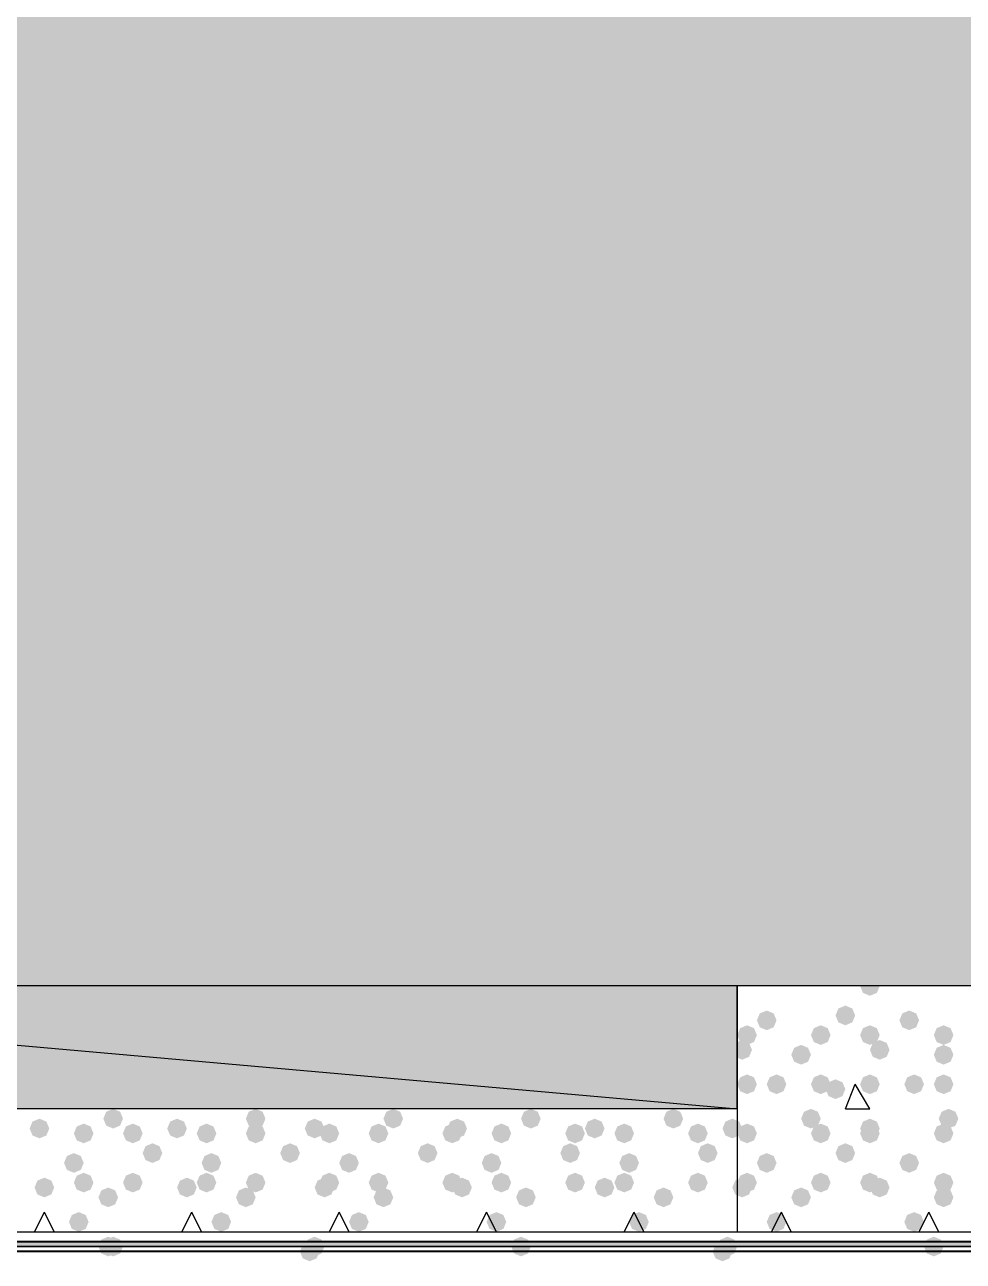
# Model space of a CAD drawing. Header units: millimetres. Extents: x 0 to 420, y 0 to 297.
# Drawn here: x 39.37 to 47.46, y 99.99 to 110.64 of the extents above; entities that cross this region are included whole.
import ezdxf

# ---------------------------------------------------------------- set-up
doc = ezdxf.new("R2010")
doc.units = ezdxf.units.MM
doc.layers.get('0').update_dxf_attribs({"linetype": 'CONTINUOUS'})

msp = doc.modelspace()

# ---------------------------------------------------------------- hatches: boundary and pattern name
at = {"true_color": 0x000008}
h = msp.add_hatch(color=0, dxfattribs=at)
h.paths.add_polyline_path([(378.544667, 121.454333), (32.469667, 121.454333), (378.544667, 102.362)], flags=0)
h.paths.add_polyline_path([(32.469667, 121.454333), (378.544667, 102.362), (32.469667, 102.362)], flags=0)
at = {"true_color": 0x000007}
for points in [[(46.736, 102.362), (46.711129, 102.302204), (46.651333, 102.277333), (46.591537, 102.302204), (46.566667, 102.362), (46.591537, 102.421796), (46.651333, 102.446667), (46.711129, 102.421796)], [(45.847, 102.065667), (45.822129, 102.005871), (45.762333, 101.981), (45.702538, 102.005871), (45.677667, 102.065667), (45.702537, 102.125462), (45.762333, 102.150333), (45.822129, 102.125463)], [(46.524333, 102.108), (46.499462, 102.048204), (46.439667, 102.023333), (46.379871, 102.048204), (46.355, 102.108), (46.379871, 102.167796), (46.439667, 102.192667), (46.499462, 102.167796)], [(47.074667, 102.065667), (47.049796, 102.005871), (46.99, 101.981), (46.930204, 102.005871), (46.905333, 102.065667), (46.930204, 102.125462), (46.99, 102.150333), (47.049796, 102.125463)], [(45.677667, 101.938667), (45.652796, 101.878871), (45.593, 101.854), (45.533204, 101.878871), (45.508333, 101.938667), (45.533204, 101.998462), (45.593, 102.023333), (45.652796, 101.998463)], [(46.312667, 101.938667), (46.287796, 101.878871), (46.228, 101.854), (46.168204, 101.878871), (46.143333, 101.938667), (46.168204, 101.998462), (46.228, 102.023333), (46.287796, 101.998463)], [(46.736, 101.938667), (46.711129, 101.878871), (46.651333, 101.854), (46.591537, 101.878871), (46.566667, 101.938667), (46.591537, 101.998462), (46.651333, 102.023333), (46.711129, 101.998463)], [(47.371, 101.938667), (47.346129, 101.878871), (47.286333, 101.854), (47.226537, 101.878871), (47.201667, 101.938667), (47.226537, 101.998462), (47.286333, 102.023333), (47.346129, 101.998463)], [(45.635333, 101.811667), (45.610463, 101.751871), (45.550667, 101.727), (45.490871, 101.751871), (45.466, 101.811667), (45.490871, 101.871462), (45.550667, 101.896333), (45.610462, 101.871463)], [(46.820667, 101.811667), (46.795796, 101.751871), (46.736, 101.727), (46.676204, 101.751871), (46.651333, 101.811667), (46.676204, 101.871462), (46.736, 101.896333), (46.795796, 101.871463)], [(46.143333, 101.769333), (46.118463, 101.709537), (46.058667, 101.684667), (45.998871, 101.709537), (45.974, 101.769333), (45.998871, 101.829129), (46.058667, 101.854), (46.118462, 101.829129)], [(47.371, 101.769333), (47.346129, 101.709537), (47.286333, 101.684667), (47.226537, 101.709537), (47.201667, 101.769333), (47.226537, 101.829129), (47.286333, 101.854), (47.346129, 101.829129)], [(45.677667, 101.515333), (45.652796, 101.455537), (45.593, 101.430667), (45.533204, 101.455537), (45.508333, 101.515333), (45.533204, 101.575129), (45.593, 101.6), (45.652796, 101.575129)], [(45.931667, 101.515333), (45.906796, 101.455537), (45.847, 101.430667), (45.787204, 101.455537), (45.762333, 101.515333), (45.787204, 101.575129), (45.847, 101.6), (45.906796, 101.575129)], [(46.312667, 101.515333), (46.287796, 101.455537), (46.228, 101.430667), (46.168204, 101.455537), (46.143333, 101.515333), (46.168204, 101.575129), (46.228, 101.6), (46.287796, 101.575129)], [(46.736, 101.515333), (46.711129, 101.455537), (46.651333, 101.430667), (46.591537, 101.455537), (46.566667, 101.515333), (46.591537, 101.575129), (46.651333, 101.6), (46.711129, 101.575129)], [(47.117, 101.515333), (47.092129, 101.455537), (47.032333, 101.430667), (46.972538, 101.455537), (46.947667, 101.515333), (46.972537, 101.575129), (47.032333, 101.6), (47.092129, 101.575129)], [(47.371, 101.515333), (47.346129, 101.455537), (47.286333, 101.430667), (47.226537, 101.455537), (47.201667, 101.515333), (47.226537, 101.575129), (47.286333, 101.6), (47.346129, 101.575129)], [(46.439667, 101.473), (46.414796, 101.413204), (46.355, 101.388333), (46.295204, 101.413204), (46.270333, 101.473), (46.295204, 101.532796), (46.355, 101.557667), (46.414796, 101.532796)], [(46.228, 101.219), (46.203129, 101.159204), (46.143333, 101.134333), (46.083537, 101.159204), (46.058667, 101.219), (46.083537, 101.278796), (46.143333, 101.303667), (46.203129, 101.278796)], [(47.413333, 101.219), (47.388463, 101.159204), (47.328667, 101.134333), (47.268871, 101.159204), (47.244, 101.219), (47.268871, 101.278796), (47.328667, 101.303667), (47.388462, 101.278796)], [(45.677667, 101.092), (45.652796, 101.032204), (45.593, 101.007333), (45.533204, 101.032204), (45.508333, 101.092), (45.533204, 101.151796), (45.593, 101.176667), (45.652796, 101.151796)], [(46.312667, 101.092), (46.287796, 101.032204), (46.228, 101.007333), (46.168204, 101.032204), (46.143333, 101.092), (46.168204, 101.151796), (46.228, 101.176667), (46.287796, 101.151796)], [(46.736, 101.134333), (46.711129, 101.074537), (46.651333, 101.049667), (46.591537, 101.074537), (46.566667, 101.134333), (46.591537, 101.194129), (46.651333, 101.219), (46.711129, 101.194129)], [(46.736, 101.092), (46.711129, 101.032204), (46.651333, 101.007333), (46.591537, 101.032204), (46.566667, 101.092), (46.591537, 101.151796), (46.651333, 101.176667), (46.711129, 101.151796)], [(47.371, 101.092), (47.346129, 101.032204), (47.286333, 101.007333), (47.226537, 101.032204), (47.201667, 101.092), (47.226537, 101.151796), (47.286333, 101.176667), (47.346129, 101.151796)], [(46.524333, 100.922667), (46.499462, 100.862871), (46.439667, 100.838), (46.379871, 100.862871), (46.355, 100.922667), (46.379871, 100.982462), (46.439667, 101.007333), (46.499462, 100.982463)], [(45.847, 100.838), (45.822129, 100.778204), (45.762333, 100.753333), (45.702538, 100.778204), (45.677667, 100.838), (45.702537, 100.897796), (45.762333, 100.922667), (45.822129, 100.897796)], [(47.074667, 100.838), (47.049796, 100.778204), (46.99, 100.753333), (46.930204, 100.778204), (46.905333, 100.838), (46.930204, 100.897796), (46.99, 100.922667), (47.049796, 100.897796)], [(45.677667, 100.668667), (45.652796, 100.608871), (45.593, 100.584), (45.533204, 100.608871), (45.508333, 100.668667), (45.533204, 100.728462), (45.593, 100.753333), (45.652796, 100.728463)], [(46.312667, 100.668667), (46.287796, 100.608871), (46.228, 100.584), (46.168204, 100.608871), (46.143333, 100.668667), (46.168204, 100.728462), (46.228, 100.753333), (46.287796, 100.728463)], [(46.736, 100.668667), (46.711129, 100.608871), (46.651333, 100.584), (46.591537, 100.608871), (46.566667, 100.668667), (46.591537, 100.728462), (46.651333, 100.753333), (46.711129, 100.728463)], [(47.371, 100.668667), (47.346129, 100.608871), (47.286333, 100.584), (47.226537, 100.608871), (47.201667, 100.668667), (47.226537, 100.728462), (47.286333, 100.753333), (47.346129, 100.728463)], [(45.635333, 100.626333), (45.610463, 100.566537), (45.550667, 100.541667), (45.490871, 100.566537), (45.466, 100.626333), (45.490871, 100.686129), (45.550667, 100.711), (45.610462, 100.686129)], [(46.143333, 100.541667), (46.118463, 100.481871), (46.058667, 100.457), (45.998871, 100.481871), (45.974, 100.541667), (45.998871, 100.601462), (46.058667, 100.626333), (46.118462, 100.601463)], [(46.820667, 100.626333), (46.795796, 100.566537), (46.736, 100.541667), (46.676204, 100.566537), (46.651333, 100.626333), (46.676204, 100.686129), (46.736, 100.711), (46.795796, 100.686129)], [(47.371, 100.541667), (47.346129, 100.481871), (47.286333, 100.457), (47.226537, 100.481871), (47.201667, 100.541667), (47.226537, 100.601462), (47.286333, 100.626333), (47.346129, 100.601463)], [(45.931667, 100.33), (45.906796, 100.270204), (45.847, 100.245333), (45.787204, 100.270204), (45.762333, 100.33), (45.787204, 100.389796), (45.847, 100.414667), (45.906796, 100.389796)], [(47.117, 100.33), (47.092129, 100.270204), (47.032333, 100.245333), (46.972538, 100.270204), (46.947667, 100.33), (46.972537, 100.389796), (47.032333, 100.414667), (47.092129, 100.389796)]]:
    msp.add_hatch(color=0, dxfattribs=at).paths.add_polyline_path(points, flags=0)
at = {"true_color": 0x000008}
h = msp.add_hatch(color=0, dxfattribs=at)
h.paths.add_polyline_path([(45.508333, 102.362), (33.528, 102.362), (45.508333, 101.303667)], flags=0)
h.paths.add_polyline_path([(33.528, 102.362), (45.508333, 101.303667), (33.528, 101.303667)], flags=0)
for points in [[(40.216667, 101.219), (40.191796, 101.159204), (40.132, 101.134333), (40.072204, 101.159204), (40.047333, 101.219), (40.072204, 101.278796), (40.132, 101.303667), (40.191796, 101.278796)], [(41.444333, 101.219), (41.419462, 101.159204), (41.359667, 101.134333), (41.299871, 101.159204), (41.275, 101.219), (41.299871, 101.278796), (41.359667, 101.303667), (41.419462, 101.278796)], [(42.629667, 101.219), (42.604796, 101.159204), (42.545, 101.134333), (42.485204, 101.159204), (42.460333, 101.219), (42.485204, 101.278796), (42.545, 101.303667), (42.604796, 101.278796)], [(43.815, 101.219), (43.790129, 101.159204), (43.730333, 101.134333), (43.670538, 101.159204), (43.645667, 101.219), (43.670537, 101.278796), (43.730333, 101.303667), (43.790129, 101.278796)], [(45.042667, 101.219), (45.017796, 101.159204), (44.958, 101.134333), (44.898204, 101.159204), (44.873333, 101.219), (44.898204, 101.278796), (44.958, 101.303667), (45.017796, 101.278796)], [(39.581667, 101.134333), (39.556796, 101.074537), (39.497, 101.049667), (39.437204, 101.074537), (39.412333, 101.134333), (39.437204, 101.194129), (39.497, 101.219), (39.556796, 101.194129)], [(39.962667, 101.092), (39.937796, 101.032204), (39.878, 101.007333), (39.818204, 101.032204), (39.793333, 101.092), (39.818204, 101.151796), (39.878, 101.176667), (39.937796, 101.151796)], [(40.386, 101.092), (40.361129, 101.032204), (40.301333, 101.007333), (40.241537, 101.032204), (40.216667, 101.092), (40.241537, 101.151796), (40.301333, 101.176667), (40.361129, 101.151796)], [(40.767, 101.134333), (40.742129, 101.074537), (40.682333, 101.049667), (40.622538, 101.074537), (40.597667, 101.134333), (40.622537, 101.194129), (40.682333, 101.219), (40.742129, 101.194129)], [(41.021, 101.092), (40.996129, 101.032204), (40.936333, 101.007333), (40.876537, 101.032204), (40.851667, 101.092), (40.876537, 101.151796), (40.936333, 101.176667), (40.996129, 101.151796)], [(41.444333, 101.092), (41.419462, 101.032204), (41.359667, 101.007333), (41.299871, 101.032204), (41.275, 101.092), (41.299871, 101.151796), (41.359667, 101.176667), (41.419462, 101.151796)], [(41.952333, 101.134333), (41.927463, 101.074537), (41.867667, 101.049667), (41.807871, 101.074537), (41.783, 101.134333), (41.807871, 101.194129), (41.867667, 101.219), (41.927462, 101.194129)], [(42.079333, 101.092), (42.054462, 101.032204), (41.994667, 101.007333), (41.934871, 101.032204), (41.91, 101.092), (41.934871, 101.151796), (41.994667, 101.176667), (42.054462, 101.151796)], [(42.502667, 101.092), (42.477796, 101.032204), (42.418, 101.007333), (42.358204, 101.032204), (42.333333, 101.092), (42.358204, 101.151796), (42.418, 101.176667), (42.477796, 101.151796)], [(43.137667, 101.092), (43.112796, 101.032204), (43.053, 101.007333), (42.993204, 101.032204), (42.968333, 101.092), (42.993204, 101.151796), (43.053, 101.176667), (43.112796, 101.151796)], [(43.18, 101.134333), (43.155129, 101.074537), (43.095333, 101.049667), (43.035538, 101.074537), (43.010667, 101.134333), (43.035537, 101.194129), (43.095333, 101.219), (43.155129, 101.194129)], [(43.561, 101.092), (43.536129, 101.032204), (43.476333, 101.007333), (43.416537, 101.032204), (43.391667, 101.092), (43.416537, 101.151796), (43.476333, 101.176667), (43.536129, 101.151796)], [(44.196, 101.092), (44.171129, 101.032204), (44.111333, 101.007333), (44.051537, 101.032204), (44.026667, 101.092), (44.051537, 101.151796), (44.111333, 101.176667), (44.171129, 101.151796)], [(44.365333, 101.134333), (44.340463, 101.074537), (44.280667, 101.049667), (44.220871, 101.074537), (44.196, 101.134333), (44.220871, 101.194129), (44.280667, 101.219), (44.340462, 101.194129)], [(44.619333, 101.092), (44.594462, 101.032204), (44.534667, 101.007333), (44.474871, 101.032204), (44.45, 101.092), (44.474871, 101.151796), (44.534667, 101.176667), (44.594462, 101.151796)], [(45.254333, 101.092), (45.229462, 101.032204), (45.169667, 101.007333), (45.109871, 101.032204), (45.085, 101.092), (45.109871, 101.151796), (45.169667, 101.176667), (45.229462, 101.151796)], [(45.550667, 101.134333), (45.525796, 101.074537), (45.466, 101.049667), (45.406204, 101.074537), (45.381333, 101.134333), (45.406204, 101.194129), (45.466, 101.219), (45.525796, 101.194129)], [(40.555333, 100.922667), (40.530463, 100.862871), (40.470667, 100.838), (40.410871, 100.862871), (40.386, 100.922667), (40.410871, 100.982462), (40.470667, 101.007333), (40.530462, 100.982463)], [(41.740667, 100.922667), (41.715796, 100.862871), (41.656, 100.838), (41.596204, 100.862871), (41.571333, 100.922667), (41.596204, 100.982462), (41.656, 101.007333), (41.715796, 100.982463)], [(42.926, 100.922667), (42.901129, 100.862871), (42.841333, 100.838), (42.781537, 100.862871), (42.756667, 100.922667), (42.781537, 100.982462), (42.841333, 101.007333), (42.901129, 100.982463)], [(44.153667, 100.922667), (44.128796, 100.862871), (44.069, 100.838), (44.009204, 100.862871), (43.984333, 100.922667), (44.009204, 100.982462), (44.069, 101.007333), (44.128796, 100.982463)], [(45.339, 100.922667), (45.314129, 100.862871), (45.254333, 100.838), (45.194538, 100.862871), (45.169667, 100.922667), (45.194537, 100.982462), (45.254333, 101.007333), (45.314129, 100.982463)], [(39.878, 100.838), (39.853129, 100.778204), (39.793333, 100.753333), (39.733537, 100.778204), (39.708667, 100.838), (39.733537, 100.897796), (39.793333, 100.922667), (39.853129, 100.897796)], [(41.063333, 100.838), (41.038463, 100.778204), (40.978667, 100.753333), (40.918871, 100.778204), (40.894, 100.838), (40.918871, 100.897796), (40.978667, 100.922667), (41.038462, 100.897796)], [(42.248667, 100.838), (42.223796, 100.778204), (42.164, 100.753333), (42.104204, 100.778204), (42.079333, 100.838), (42.104204, 100.897796), (42.164, 100.922667), (42.223796, 100.897796)], [(43.476333, 100.838), (43.451462, 100.778204), (43.391667, 100.753333), (43.331871, 100.778204), (43.307, 100.838), (43.331871, 100.897796), (43.391667, 100.922667), (43.451462, 100.897796)], [(44.661667, 100.838), (44.636796, 100.778204), (44.577, 100.753333), (44.517204, 100.778204), (44.492333, 100.838), (44.517204, 100.897796), (44.577, 100.922667), (44.636796, 100.897796)], [(39.962667, 100.668667), (39.937796, 100.608871), (39.878, 100.584), (39.818204, 100.608871), (39.793333, 100.668667), (39.818204, 100.728462), (39.878, 100.753333), (39.937796, 100.728463)], [(40.386, 100.668667), (40.361129, 100.608871), (40.301333, 100.584), (40.241537, 100.608871), (40.216667, 100.668667), (40.241537, 100.728462), (40.301333, 100.753333), (40.361129, 100.728463)], [(41.021, 100.668667), (40.996129, 100.608871), (40.936333, 100.584), (40.876537, 100.608871), (40.851667, 100.668667), (40.876537, 100.728462), (40.936333, 100.753333), (40.996129, 100.728463)], [(41.444333, 100.668667), (41.419462, 100.608871), (41.359667, 100.584), (41.299871, 100.608871), (41.275, 100.668667), (41.299871, 100.728462), (41.359667, 100.753333), (41.419462, 100.728463)], [(42.079333, 100.668667), (42.054462, 100.608871), (41.994667, 100.584), (41.934871, 100.608871), (41.91, 100.668667), (41.934871, 100.728462), (41.994667, 100.753333), (42.054462, 100.728463)], [(42.502667, 100.668667), (42.477796, 100.608871), (42.418, 100.584), (42.358204, 100.608871), (42.333333, 100.668667), (42.358204, 100.728462), (42.418, 100.753333), (42.477796, 100.728463)], [(43.137667, 100.668667), (43.112796, 100.608871), (43.053, 100.584), (42.993204, 100.608871), (42.968333, 100.668667), (42.993204, 100.728462), (43.053, 100.753333), (43.112796, 100.728463)], [(43.561, 100.668667), (43.536129, 100.608871), (43.476333, 100.584), (43.416537, 100.608871), (43.391667, 100.668667), (43.416537, 100.728462), (43.476333, 100.753333), (43.536129, 100.728463)], [(44.196, 100.668667), (44.171129, 100.608871), (44.111333, 100.584), (44.051537, 100.608871), (44.026667, 100.668667), (44.051537, 100.728462), (44.111333, 100.753333), (44.171129, 100.728463)], [(44.619333, 100.668667), (44.594462, 100.608871), (44.534667, 100.584), (44.474871, 100.608871), (44.45, 100.668667), (44.474871, 100.728462), (44.534667, 100.753333), (44.594462, 100.728463)], [(45.254333, 100.668667), (45.229462, 100.608871), (45.169667, 100.584), (45.109871, 100.608871), (45.085, 100.668667), (45.109871, 100.728462), (45.169667, 100.753333), (45.229462, 100.728463)], [(39.624, 100.626333), (39.599129, 100.566537), (39.539333, 100.541667), (39.479538, 100.566537), (39.454667, 100.626333), (39.479537, 100.686129), (39.539333, 100.711), (39.599129, 100.686129)], [(40.174333, 100.541667), (40.149462, 100.481871), (40.089667, 100.457), (40.029871, 100.481871), (40.005, 100.541667), (40.029871, 100.601462), (40.089667, 100.626333), (40.149462, 100.601463)], [(40.851667, 100.626333), (40.826796, 100.566537), (40.767, 100.541667), (40.707204, 100.566537), (40.682333, 100.626333), (40.707204, 100.686129), (40.767, 100.711), (40.826796, 100.686129)], [(41.359667, 100.541667), (41.334796, 100.481871), (41.275, 100.457), (41.215204, 100.481871), (41.190333, 100.541667), (41.215204, 100.601462), (41.275, 100.626333), (41.334796, 100.601463)], [(42.037, 100.626333), (42.012129, 100.566537), (41.952333, 100.541667), (41.892538, 100.566537), (41.867667, 100.626333), (41.892537, 100.686129), (41.952333, 100.711), (42.012129, 100.686129)], [(42.545, 100.541667), (42.520129, 100.481871), (42.460333, 100.457), (42.400538, 100.481871), (42.375667, 100.541667), (42.400537, 100.601462), (42.460333, 100.626333), (42.520129, 100.601463)], [(43.222333, 100.626333), (43.197463, 100.566537), (43.137667, 100.541667), (43.077871, 100.566537), (43.053, 100.626333), (43.077871, 100.686129), (43.137667, 100.711), (43.197462, 100.686129)], [(43.772667, 100.541667), (43.747796, 100.481871), (43.688, 100.457), (43.628204, 100.481871), (43.603333, 100.541667), (43.628204, 100.601462), (43.688, 100.626333), (43.747796, 100.601463)], [(44.45, 100.626333), (44.425129, 100.566537), (44.365333, 100.541667), (44.305538, 100.566537), (44.280667, 100.626333), (44.305537, 100.686129), (44.365333, 100.711), (44.425129, 100.686129)], [(44.958, 100.541667), (44.933129, 100.481871), (44.873333, 100.457), (44.813537, 100.481871), (44.788667, 100.541667), (44.813537, 100.601462), (44.873333, 100.626333), (44.933129, 100.601463)], [(39.920333, 100.33), (39.895463, 100.270204), (39.835667, 100.245333), (39.775871, 100.270204), (39.751, 100.33), (39.775871, 100.389796), (39.835667, 100.414667), (39.895462, 100.389796)], [(41.148, 100.33), (41.123129, 100.270204), (41.063333, 100.245333), (41.003538, 100.270204), (40.978667, 100.33), (41.003537, 100.389796), (41.063333, 100.414667), (41.123129, 100.389796)], [(42.333333, 100.33), (42.308463, 100.270204), (42.248667, 100.245333), (42.188871, 100.270204), (42.164, 100.33), (42.188871, 100.389796), (42.248667, 100.414667), (42.308462, 100.389796)], [(43.518667, 100.33), (43.493796, 100.270204), (43.434, 100.245333), (43.374204, 100.270204), (43.349333, 100.33), (43.374204, 100.389796), (43.434, 100.414667), (43.493796, 100.389796)], [(44.746333, 100.33), (44.721462, 100.270204), (44.661667, 100.245333), (44.601871, 100.270204), (44.577, 100.33), (44.601871, 100.389796), (44.661667, 100.414667), (44.721462, 100.389796)]]:
    msp.add_hatch(color=0, dxfattribs=at).paths.add_polyline_path(points, flags=0)
at = {"true_color": 0x0000fe}
for points in [[(40.174333, 100.118333), (40.149462, 100.058538), (40.089667, 100.033667), (40.029871, 100.058538), (40.005, 100.118333), (40.029871, 100.178129), (40.089667, 100.203), (40.149462, 100.178129)], [(40.216667, 100.118333), (40.191796, 100.058538), (40.132, 100.033667), (40.072204, 100.058538), (40.047333, 100.118333), (40.072204, 100.178129), (40.132, 100.203), (40.191796, 100.178129)], [(41.952333, 100.118333), (41.927463, 100.058538), (41.867667, 100.033667), (41.807871, 100.058538), (41.783, 100.118333), (41.807871, 100.178129), (41.867667, 100.203), (41.927462, 100.178129)], [(43.730333, 100.118333), (43.705463, 100.058538), (43.645667, 100.033667), (43.585871, 100.058538), (43.561, 100.118333), (43.585871, 100.178129), (43.645667, 100.203), (43.705462, 100.178129)], [(43.730333, 100.118333), (43.705463, 100.058538), (43.645667, 100.033667), (43.585871, 100.058538), (43.561, 100.118333), (43.585871, 100.178129), (43.645667, 100.203), (43.705462, 100.178129)], [(45.508333, 100.118333), (45.483463, 100.058538), (45.423667, 100.033667), (45.363871, 100.058538), (45.339, 100.118333), (45.363871, 100.178129), (45.423667, 100.203), (45.483462, 100.178129)], [(47.286333, 100.118333), (47.261463, 100.058538), (47.201667, 100.033667), (47.141871, 100.058538), (47.117, 100.118333), (47.141871, 100.178129), (47.201667, 100.203), (47.261462, 100.178129)], [(47.286333, 100.118333), (47.261463, 100.058538), (47.201667, 100.033667), (47.141871, 100.058538), (47.117, 100.118333), (47.141871, 100.178129), (47.201667, 100.203), (47.261462, 100.178129)], [(41.91, 100.076), (41.885129, 100.016204), (41.825333, 99.991333), (41.765538, 100.016204), (41.740667, 100.076), (41.765537, 100.135796), (41.825333, 100.160667), (41.885129, 100.135796)], [(45.466, 100.076), (45.441129, 100.016204), (45.381333, 99.991333), (45.321537, 100.016204), (45.296667, 100.076), (45.321537, 100.135796), (45.381333, 100.160667), (45.441129, 100.135796)]]:
    msp.add_hatch(color=0, dxfattribs=at).paths.add_polyline_path(points, flags=0)
at = {"true_color": 0x000007}
h = msp.add_hatch(color=0, dxfattribs=at)
h.paths.add_polyline_path([(379.73, 100.160667), (31.284333, 100.160667), (379.73, 100.118333)], flags=0)
h.paths.add_polyline_path([(31.284333, 100.160667), (379.73, 100.118333), (31.284333, 100.118333)], flags=0)

# ---------------------------------------------------------------- linework, layer by layer
at = {"color": 0, "true_color": 0x000008}
for points in [[(32.469667, 121.454333), (378.544667, 102.362), (32.469667, 102.362)], [(45.508333, 102.362), (33.528, 102.362), (45.508333, 101.303667)], [(33.528, 102.362), (45.508333, 101.303667), (33.528, 101.303667)]]:
    msp.add_lwpolyline(points, close=True, dxfattribs=at)
at = {"color": 0, "true_color": 0x000007}
for points in [[(45.508333, 102.362), (45.508333, 100.245333), (47.625, 100.245333), (47.625, 102.362)], [(379.73, 100.160667), (31.284333, 100.160667), (379.73, 100.118333)], [(31.284333, 100.160667), (379.73, 100.118333), (31.284333, 100.118333)]]:
    msp.add_lwpolyline(points, close=True, dxfattribs=at)
for points in [[(46.439667, 101.303667), (46.524333, 101.515333)], [(46.651333, 101.303667), (46.524333, 101.515333)], [(45.508333, 101.303667), (33.528, 101.303667)], [(46.439667, 101.303667), (46.651333, 101.303667)], [(45.804667, 100.245333), (45.889333, 100.414667)], [(45.974, 100.245333), (45.889333, 100.414667)], [(47.074667, 100.245333), (47.159333, 100.414667)], [(47.244, 100.245333), (47.159333, 100.414667)], [(33.528, 100.245333), (45.508333, 100.245333)], [(379.73, 100.118333), (31.242, 100.118333), (379.73, 100.118333), (31.242, 100.076)], [(379.73, 100.118333), (31.284333, 100.118333), (31.242, 100.118333)], [(31.242, 100.076), (379.772333, 100.076), (379.772333, 100.118333)], [(379.73, 100.160667), (31.284333, 100.160667)], [(31.284333, 100.118333), (379.73, 100.118333), (31.284333, 100.118333), (379.73, 100.118333)], [(379.73, 100.118333), (31.284333, 100.118333)]]:
    msp.add_lwpolyline(points, dxfattribs=at)
at = {"color": 0, "true_color": 0x000008}
for points in [[(39.454667, 100.245333), (39.539333, 100.414667)], [(39.624, 100.245333), (39.539333, 100.414667)], [(40.724667, 100.245333), (40.809333, 100.414667)], [(40.894, 100.245333), (40.809333, 100.414667)], [(41.994667, 100.245333), (42.079333, 100.414667)], [(42.164, 100.245333), (42.079333, 100.414667)], [(43.264667, 100.245333), (43.349333, 100.414667)], [(43.434, 100.245333), (43.349333, 100.414667)], [(44.534667, 100.245333), (44.619333, 100.414667)], [(44.704, 100.245333), (44.619333, 100.414667)]]:
    msp.add_lwpolyline(points, dxfattribs=at)

doc.saveas('drawing.dxf')
